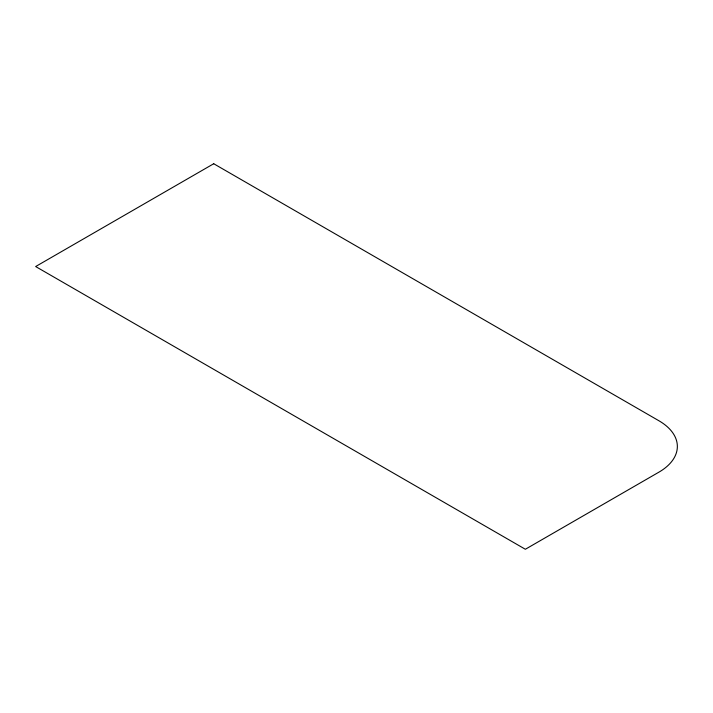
<?xml version="1.0" encoding="UTF-8"?>
<svg xmlns="http://www.w3.org/2000/svg" width="713" height="713" viewBox="0 0 713 713"><rect width="100%" height="100%" fill="white"/><g stroke="black" fill="none" stroke-linecap="round" stroke-linejoin="round"><path stroke-width="1.07" d="M213.722 163.732L35.65 266.537L525.356 549.268L658.91 472.158A62.958 36.345 0 0 0 658.91 420.759L213.722 163.732"/></g></svg>
